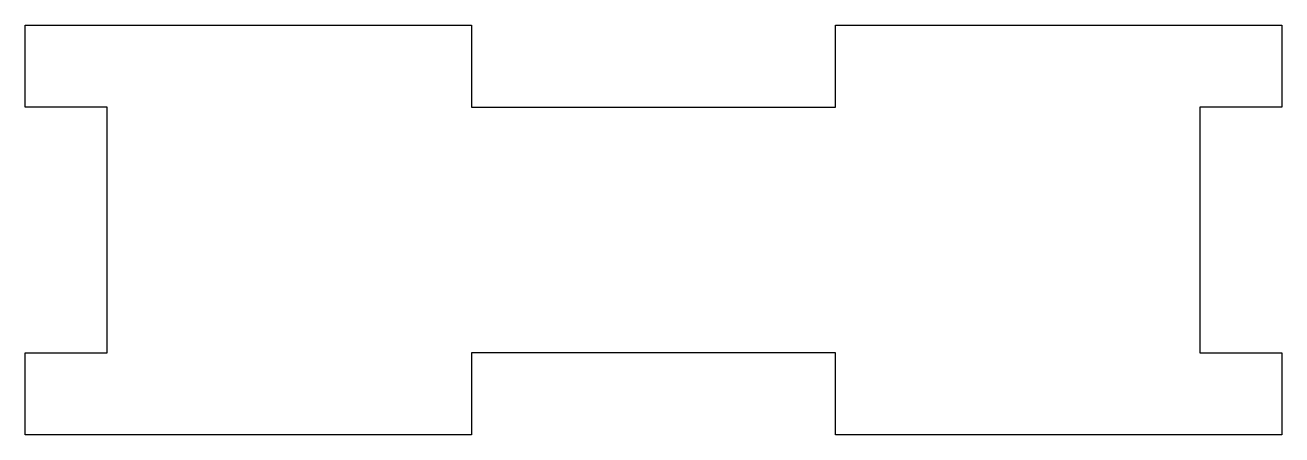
# Model space of a CAD drawing. Header units: millimetres. Extents: x 209 to 255, y 23 to 38.
import ezdxf

# ---------------------------------------------------------------- set-up
doc = ezdxf.new("R2010")
doc.units = ezdxf.units.MM
doc.layers.get('0').update_dxf_attribs({"linetype": 'CONTINUOUS'})

msp = doc.modelspace()

# ---------------------------------------------------------------- linework, layer by layer
msp.add_lwpolyline([(238.667, 35), (238.667, 38), (255, 38), (255, 35), (252, 35), (252, 26), (255, 26), (255, 23), (238.667, 23), (238.667, 26), (225.333, 26), (225.333, 23), (209, 23), (209, 26), (212, 26), (212, 35), (209, 35), (209, 38), (225.333, 38), (225.333, 35)], close=True)

doc.saveas('drawing.dxf')
